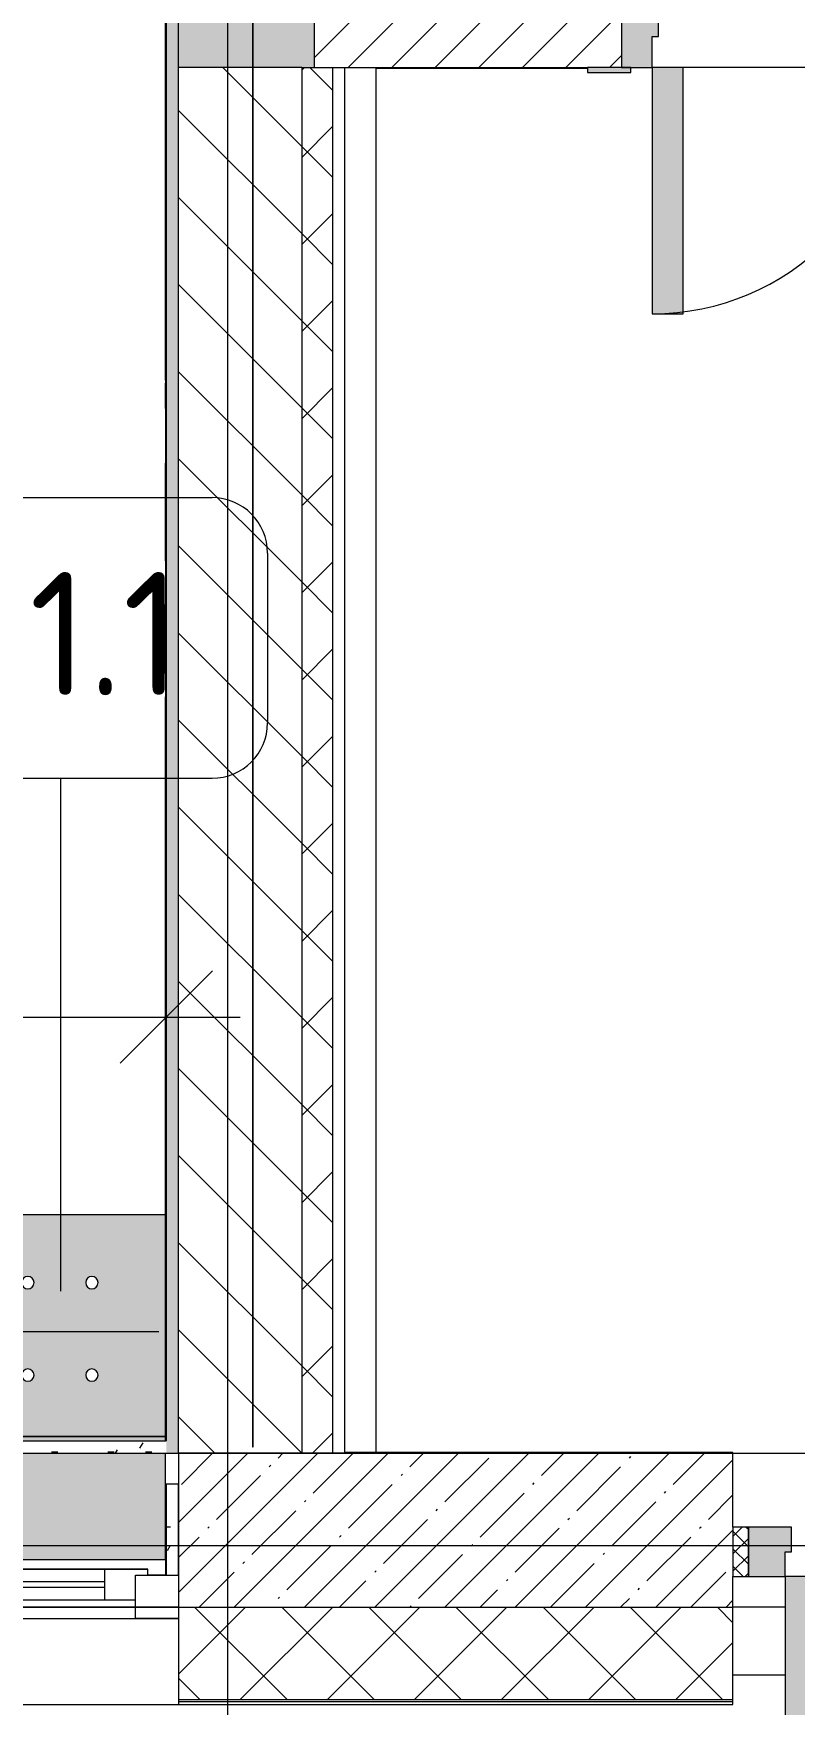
# Model space of a CAD drawing. Header units: millimetres. Extents: x -7229 to 196340, y -8553 to 29000.
# Drawn here: x 157111 to 158346, y -258 to 2455 of the extents above; entities that cross this region are included whole.
import ezdxf

# ---------------------------------------------------------------- set-up
doc = ezdxf.new("R2010")
doc.units = ezdxf.units.MM
doc.linetypes.add('200_ШТРИХ__ш1_п0_6_', pattern=[800, 500, -300])
doc.linetypes.add('Осевая', pattern=[15875, 3175, -2381.25, 7937.5, -2381.25])
for name, color, linetype, lineweight in [('A-ANNO-DIMS', 7, 'Continuous', 9), ('A-ANNO-DIMS-100', 7, 'Continuous', 9), ('A-DETL-MBND-1', 7, '200_ШТРИХ__ш1_п0_6_', 9), ('A-GENM-3', 7, 'Continuous', 9), ('A-GLAZ-2', 7, 'Continuous', 9), ('A-WALL-1', 7, 'Continuous', 9), ('A-WALL-4', 7, 'Continuous', 13), ('I-WALL-6', 7, 'Continuous', 9), ('S-COLS-2', 7, 'Continuous', 9), ('Знаки', 7, 'Continuous', 9), ('Марки для знаков', 7, 'Continuous', 9), ('Оси', 7, 'Continuous', 9), ('Оси-2', 7, 'Осевая', 9)]:
    doc.layers.add(name, color=color, linetype=linetype, lineweight=lineweight)
for name, color, linetype, lineweight, true_color in [('A-DOOR-5', 7, 'Continuous', 9, 0xaaaaaa), ('A-DOOR-6', 7, 'Continuous', 9, 0xe2e2e2), ('A-DOOR-FRAM-4', 7, 'Continuous', 9, 0xe2e2e2), ('A-DOOR-FRAM-5', 7, 'Continuous', 9, 0xaaaaaa), ('A-FLOR-3', 7, 'Continuous', 9, 0xaaaaaa), ('I-WALL-8', 9, 'Continuous', 9, 0x808080), ('Знаки-2', 7, 'Continuous', 9, 0xd7cfbf)]:
    doc.layers.add(name, color=color, linetype=linetype, lineweight=lineweight, true_color=true_color)
doc.styles.add('GOST Common_1', font='GOST_Common.ttf', dxfattribs={"height": 200})
doc.styles.add('ISOCPEUR_2', font='isocpeur.ttf', dxfattribs={"width": 0.9, "height": 200})
doc.dimstyles.new('ISO-2_0_0_9К_Средний_округл2_1', dxfattribs={"dimscale": 304.8, "dimtxt": 199.196235, "dimasz": 0.492126, "dimexe": 0.393701, "dimexo": 0, "dimgap": 0, "dimtad": 1, "dimdec": 0, "dimrnd": 10, "dimzin": 0, "dimdsep": 46, "dimtxsty": 'ISOCPEUR_2', "dimblk1": 'OBLIQUE', "dimblk2": 'OBLIQUE', "dimsah": 1, "dimcen": 0.09, "dimdle": 0.393701, "dimazin": 0, "dimtfac": 1, "dimtdec": 4, "dimtix": 1, "dimtmove": 0, "dimatfit": 3, "dimfxl": 1, "dimtvp": 1, "dimtolj": 1, "dimtzin": 0, "dimarcsym": 2})
pattern_1 = [(45, (50216.3, 0), (-70.71068, 70.71068), []), (135, (50216.3, 0), (-70.71068, -70.71068), [])]
pattern_2 = [(45, (50216.3, 0), (-57.024626, 57.024626), []), (45, (50273.33, 0), (-57.024626, 57.024626), [100.806, -20.161, 3.353, -16.808])]
pattern_3 = [(0, (50216.302, 0), (121.92, 30.48), [10.058, -81.382, 10.058, -81.382, -487.68]), (0, (50216.302, 0), (121.92, 30.48), [-182.88, 10.058, -172.822, 10.058, -81.382, -213.36]), (0, (50216.302, 0), (121.92, 30.48), [-457.2, 10.058, -50.902, 10.058, -142.342]), (120, (50262.022, 15.24), (-87.356454, 90.345817), [10.058, -81.382, 10.058, -81.382, -487.68]), (120, (50262.022, 15.24), (-87.356454, 90.345817), [-182.88, 10.058, -172.822, 10.058, -81.382, -213.36]), (120, (50262.022, 15.24), (-87.356454, 90.345817), [-457.2, 10.058, -50.902, 10.058, -142.342]), (240, (50277.262, 76.2), (-34.563546, -120.825817), [10.058, -81.382, 10.058, -81.382, -487.68]), (240, (50277.262, 76.2), (-34.563546, -120.825817), [-182.88, 10.058, -172.822, 10.058, -81.382, -213.36]), (240, (50277.262, 76.2), (-34.563546, -120.825817), [-457.2, 10.058, -50.902, 10.058, -142.342])]

# ---------------------------------------------------------------- blocks, each defined once
blk = doc.blocks.new('110_Дверь_СКБ_2Ст_Наружная - ДН-5_л__ Двухстворчатая 1350 х3800 _h_ в свету с верхним остеклением-21877029-План монтажа зашивок 1 этажа в осях 23_1-33 лист 3')
at = {"layer": 'A-DOOR-5'}
h = blk.add_hatch(dxfattribs=at)
h.set_pattern_fill('FP_163', color=256, style=0, pattern_type=2)
h.set_pattern_definition([(135, (1626.41, 164.685), (-14.14214, -14.14214), []), (225, (1626.41, 164.685), (14.14214, -14.14214), [])])
h.paths.add_polyline_path([(744.5, 50), (719.5, 50), (719.5, -30), (744.5, -30), (744.5, 10)])
at = {"layer": 'A-DOOR-6'}
for points in [[(619.5, 1010), (619.5, 50), (659.5, 50), (659.5, 1010)], [(-620.5, 370), (-620.5, 50), (-580.5, 50), (-580.5, 370)]]:
    blk.add_hatch(color=256, dxfattribs=at).paths.add_polyline_path(points)
h = blk.add_hatch(color=256, dxfattribs=at)
h.paths.add_polyline_path([(-651.1, 50), (-680.5, 50), (-680.5, -30), (-610.5, -30), (-610.5, 10), (-620.5, 10), (-620.5, 50), (-630.5, 50)])
h.paths.add_polyline_path([(659.5, 50), (659.5, 10), (649.5, 10), (649.5, -30), (719.5, -30), (719.5, 50)])
at = {"layer": 'A-DOOR-FRAM-5'}
h = blk.add_hatch(dxfattribs=at)
h.set_pattern_fill('FP_164', color=256, style=0, pattern_type=2)
h.set_pattern_definition([(45, (-496.384, 164.685), (-14.1421, 14.1421), []), (135, (-496.384, 164.685), (-14.1421, -14.1421), [])])
h.paths.add_polyline_path([(-705.5, 50), (-705.5, -30), (-680.5, -30), (-680.5, 50)])
at = {"layer": 'A-DOOR-5'}
for p, q in [((659.5, 1010), (619.5, 1010)), ((619.5, 1010), (619.5, 50)), ((659.5, 50), (659.5, 1010)), ((-620.5, 370), (-620.5, 50)), ((-580.5, 370), (-620.5, 370)), ((-580.5, 50), (-580.5, 370)), ((-620.5, 50), (-580.5, 50)), ((619.5, 50), (659.5, 50))]:
    blk.add_line(p, q, dxfattribs=at)
for centre, radius, start, end in [((659.5, 50), 960, 90, 180), ((-620.5, 50), 320, 0, 90)]:
    blk.add_arc(centre, radius, start, end, dxfattribs=at)
at = {"layer": 'A-DOOR-FRAM-5'}
for p, q in [((-680.5, 50), (-705.5, 50)), ((-705.5, 50), (-705.5, -30)), ((-620.5, 50), (-680.5, 50)), ((-680.5, 50), (-680.5, -30)), ((-680.5, -30), (-680.5, 50)), ((-620.5, 10), (-620.5, 50)), ((659.5, 50), (659.5, 10)), ((719.5, 50), (659.5, 50)), ((719.5, -30), (719.5, 50)), ((744.5, 50), (719.5, 50)), ((719.5, 50), (719.5, -30)), ((744.5, -30), (744.5, 50)), ((-610.5, 10), (-620.5, 10)), ((-610.5, -30), (-610.5, 10)), ((659.5, 10), (649.5, 10)), ((649.5, 10), (649.5, -30)), ((-705.5, -30), (-680.5, -30)), ((-680.5, -30), (-610.5, -30)), ((649.5, -30), (719.5, -30)), ((719.5, -30), (744.5, -30))]:
    blk.add_line(p, q, dxfattribs=at)
blk = doc.blocks.new('120_Окно_СКБ_1Ст - 120_Окно_СКБ_1Ст 900х2500_h_ с форточкой-22876038-План монтажа зашивок 1 этажа в осях 23_1-33 лист 3')
at = {"layer": 'A-GLAZ-2'}
for p, q in [((-450, -127), (-450, -57)), ((-450, -57), (-380, -57)), ((450, -57), (-450, -57)), ((-380, -57), (-380, -127)), ((380, -127), (380, -57)), ((380, -57), (450, -57)), ((450, -57), (450, -127)), ((380, -87), (-380, -87)), ((-380, -87), (-380, -127)), ((-330, -137), (-330, -87)), ((-330, -107), (330, -107)), ((330, -137), (330, -87)), ((380, -127), (380, -87)), ((-380, -127), (-450, -127)), ((-430, -127), (-400, -127)), ((-380, -127), (-400, -127)), ((-400, -127), (-400, -137)), ((330, -117), (-330, -117)), ((450, -127), (380, -127)), ((400, -127), (380, -127)), ((400, -127), (430, -127)), ((400, -137), (400, -127)), ((-400, -137), (400, -137)), ((400, -137), (-400, -137))]:
    blk.add_line(p, q, dxfattribs=at)
blk = doc.blocks.new('Зашивка радиатора_ с перфорацией М1_1 - Зашивка радиатора_ с перфорацией М1_1-V192-План монтажа зашивок 1 этажа в осях 23_1-33 лист 3')
at = {"layer": 'Знаки-2'}
h = blk.add_hatch(color=256, dxfattribs=at)
h.paths.add_polyline_path([(-430, 380), (-430, 207.4), (430, 207.4), (429, 380), (-152.5, 380)])
h.paths.add_polyline_path([(-430, 187.4), (-430, 180), (430, 180), (430, 187.4), (-152.5, 187.4)])
h = blk.add_hatch(color=256, dxfattribs=at)
h.paths.add_polyline_path([(-408.1, 180), (-430, 180), (-430, -179.9), (430, -179.7), (430, 180), (-152.5, 180)])
h.paths.add_polyline_path([(-206.5, 90.4), (-201.2, 88.8), (-197.8, 85.4), (-196.5, 80.4), (-197.8, 75.4), (-201.6, 71.7), (-206.5, 70.4), (-211.5, 71.7), (-215.2, 75.4), (-216.5, 80.4), (-215.2, 85.4), (-211.5, 89), (-209.1, 90)])
h.paths.add_polyline_path([(1, 90.4), (6.3, 88.8), (9.7, 85.4), (11, 80.4), (9.7, 75.4), (5.9, 71.7), (1, 70.4), (-4, 71.7), (-7.7, 75.4), (-9, 80.4), (-7.7, 85.4), (-4, 89), (-1.6, 90)])
h.paths.add_polyline_path([(-102.8, 90.4), (-97.4, 88.8), (-94.1, 85.4), (-92.8, 80.4), (-94.1, 75.4), (-97.8, 71.7), (-102.8, 70.4), (-107.8, 71.7), (-111.4, 75.4), (-112.8, 80.4), (-111.4, 85.4), (-107.8, 89), (-105.3, 90)])
h.paths.add_polyline_path([(104.7, 90.4), (109.7, 89), (113.4, 85.4), (114.7, 80.4), (113.4, 75.4), (109.7, 71.7), (104.7, 70.4), (99.7, 71.7), (96.1, 75.4), (94.7, 80.4), (96.1, 85.4), (99.7, 89), (102.2, 90)])
h.paths.add_polyline_path([(208.5, 90.4), (213.5, 89), (217.2, 85.4), (218.5, 80.4), (217.2, 75.4), (213.4, 71.7), (208.5, 70.4), (203.5, 71.7), (199.8, 75.4), (198.5, 80.4), (199.8, 85.4), (203.5, 89), (205.9, 90)])
h.paths.add_polyline_path([(312.2, 90.4), (317.2, 89), (320.9, 85.4), (322.2, 80.4), (320.9, 75.4), (317, 71.6), (312.2, 70.4), (307.2, 71.7), (303.6, 75.4), (302.2, 80.4), (303.8, 85.7), (307.2, 89), (309.7, 90)])
h.paths.add_polyline_path([(-310.3, 90.4), (-304.9, 88.8), (-301.6, 85.4), (-300.3, 80.4), (-301.6, 75.4), (-305.3, 71.7), (-310.3, 70.4), (-315.3, 71.7), (-318.9, 75.4), (-320.3, 80.4), (-318.6, 85.7), (-315.3, 89), (-312.8, 90)])
h.paths.add_polyline_path([(-102.8, -59.6), (-97.8, -61), (-94.1, -64.6), (-92.8, -69.6), (-94.1, -74.6), (-97.8, -78.3), (-102.8, -79.6), (-107.8, -78.3), (-111.5, -74.3), (-112.8, -69.6), (-111.4, -64.6), (-107.8, -61), (-105.3, -60)])
h.paths.add_polyline_path([(312.2, -59.6), (317.2, -61), (320.9, -64.6), (322.2, -69.6), (320.9, -74.6), (317.2, -78.3), (312.2, -79.6), (307.2, -78.3), (303.3, -74), (302.2, -69.6), (303.6, -64.6), (307.2, -61), (309.7, -60)])
h.paths.add_polyline_path([(208.5, -59.6), (213.5, -61), (217.2, -64.6), (218.5, -69.6), (217.2, -74.6), (213.5, -78.3), (208.5, -79.6), (203.5, -78.3), (199.7, -74.3), (198.5, -69.6), (199.8, -64.6), (203.5, -61), (205.9, -60)])
h.paths.add_polyline_path([(1, -59.6), (6, -61), (9.7, -64.6), (11, -69.6), (9.7, -74.6), (6, -78.3), (1, -79.6), (-4, -78.3), (-7.8, -74.3), (-9, -69.6), (-7.7, -64.6), (-4, -61), (-1.6, -60)])
h.paths.add_polyline_path([(104.7, -59.6), (109.7, -61), (113.4, -64.6), (114.7, -69.6), (113.4, -74.6), (109.7, -78.3), (104.7, -79.6), (99.7, -78.3), (96, -74.3), (94.7, -69.6), (96.1, -64.6), (99.7, -61), (102.2, -60)])
h.paths.add_polyline_path([(-310.3, -59.6), (-305.3, -61), (-301.6, -64.6), (-300.3, -69.6), (-301.6, -74.6), (-305.3, -78.3), (-310.3, -79.6), (-315.3, -78.3), (-318.9, -74.6), (-320.3, -69.6), (-318.6, -64.3), (-315.3, -61), (-312.8, -60)])
h.paths.add_polyline_path([(-206.5, -59.6), (-201.5, -61), (-197.8, -64.6), (-196.5, -69.6), (-197.8, -74.6), (-201.5, -78.3), (-206.5, -79.6), (-211.5, -78.3), (-215.3, -74.3), (-216.5, -69.6), (-215.2, -64.6), (-211.5, -61), (-209.1, -60)])
at = {"layer": 'Знаки'}
for p, q in [((429, 380), (-430, 380)), ((-430, 380), (-430, 207.4)), ((430, 207.4), (430, 257.4)), ((-430, 187.4), (-430, 180)), ((-430, 180), (430, 180)), ((430.2, 180), (-430, 180)), ((-430, 180), (-430, -179.9)), ((430, 180), (430, 187.4)), ((430.2, -179.9), (430.2, 180)), ((-430, -179.9), (430.2, -179.9))]:
    blk.add_line(p, q, dxfattribs=at)
for centre, start, end in [((-310.3, 80.4), 0, 180), ((-206.5, 80.4), 0, 180), ((-102.8, 80.4), 0, 180), ((1, 80.4), 0, 180), ((104.7, 80.4), 0, 180), ((208.5, 80.4), 0, 180), ((312.2, 80.4), 0, 180), ((-310.3, 80.4), 180, 0), ((-206.5, 80.4), 180, 360), ((-102.8, 80.4), 180, 0), ((1, 80.4), 180, 0), ((104.7, 80.4), 180, 360), ((208.5, 80.4), 180, 0), ((312.2, 80.4), 180, 0), ((-310.3, -69.6), 0, 180), ((-310.3, -69.6), 180, 0), ((-206.5, -69.6), 0, 180), ((-206.5, -69.6), 180, 0), ((-102.8, -69.6), 0, 180), ((-102.8, -69.6), 180, 0), ((1, -69.6), 0, 180), ((1, -69.6), 180, 0), ((104.7, -69.6), 0, 180), ((104.7, -69.6), 180, 0), ((208.5, -69.6), 0, 180), ((208.5, -69.6), 180, 0), ((312.2, -69.6), 0, 180), ((312.2, -69.6), 180, 0)]:
    blk.add_arc(centre, 10, start, end, dxfattribs=at)
blk = doc.blocks.new('Зашивка_ торцевая панель - Зашивка_ торцевая панель Т2-V199-План монтажа зашивок 1 этажа в осях 23_1-33 лист 3')
at = {"layer": 'Знаки-2'}
blk.add_hatch(color=256, dxfattribs=at).paths.add_polyline_path([(-407, -160), (-406, -160), (-407, -117.6)])
blk = doc.blocks.new('Рисунок_горы - Рисунок_горы-31934381-План монтажа зашивок 1 этажа в осях 23_1-33 лист 3')
at = {"layer": 'A-GENM-3'}
for p, q in [((107109, 2349.5), (107109, 2318.8)), ((107109, 1892.3), (107109, 1912.9)), ((107109, 1600.7), (107109, 1631.9)), ((107109, 1293.1), (107109, 1296.4)), ((107109, 950.1), (107109, 1139.3)), ((107109, 1139.3), (107109, 950.1)), ((107109, 1122.4), (107109, 1119.9)), ((107109, 1119.9), (107109, 756.7)), ((107109, 988.4), (107109, 946.8)), ((107109, 928), (107109, 950.1)), ((107109, 950.1), (107109, 928)), ((107109, 800), (107109, 928)), ((107109, 928), (107109, 800))]:
    blk.add_line(p, q, dxfattribs=at)
for points in [[(107109, 2525.4), (107109, 2507.2), (107109, 2429.8), (107109, 2406.1)], [(107109, 2405.3), (107109, 2304), (107109, 2038.3), (107109, 1883.2)], [(107109, 2043.8), (107109, 2144.3), (107109, 2381.5), (107109, 2405.3)], [(107109, 2320.5), (107109, 2323.6), (107109, 2328.7), (107109, 2337.1)], [(107109, 1964.2), (107109, 1942.5), (107109, 1888.8), (107109, 1862.5)], [(107109, 1892), (107109, 1892.1), (107109, 1892.2), (107109, 1892.3)], [(107109, 1846.5), (107109, 1852.9), (107109, 1864.9), (107109, 1884.9)], [(107109, 1599.1), (107109, 1599.6), (107109, 1600.2), (107109, 1600.7)], [(107109, 1378.1), (107109, 1344.4), (107109, 1311.3), (107109, 1280.5)], [(107109, 1297.2), (107109, 1296.9), (107109, 1296.3), (107109, 1295.5)], [(107109, 1290.9), (107109, 1291.3), (107109, 1292), (107109, 1293.1)], [(107109, 1204.3), (107109, 1240.1), (107109, 1272.7), (107109, 1284.6)], [(107109, 1154.4), (107109, 1145), (107109, 1115.5), (107109, 1089.8)], [(107109, 1139.3), (107109, 1139.8), (107109, 1141), (107109, 1141.9)], [(107109, 948.1), (107109, 964), (107109, 1119.7), (107109, 1135.6)], [(107109, 1123.1), (107109, 1124.3), (107109, 1125.7), (107109, 1127.2)], [(107109, 1117.2), (107109, 1117.7), (107109, 1119.3), (107109, 1122.4)], [(107109, 800), (107109, 789.3), (107109, 658.8), (107109, 644.1)], [(107109, 792), (107109, 795.1), (107109, 797.8), (107109, 800)], [(107109, 170), (107109, 231.8), (107109, 577.9), (107109, 644.1)]]:
    blk.add_open_spline(points, degree=3, dxfattribs=at)
for points, knots in [([(107109, 2444.2), (107109, 2444.2), (107109, 2463.7), (107109, 2510.3), (107109, 2522.5)], [0.7142857, 0.7142857, 0.7142857, 0.7142857, 0.7142857, 0.9587899, 0.9587899, 0.9587899, 0.9587899]), ([(107109, 2510.3), (107109, 2510.3), (107109, 2483), (107109, 2428.7), (107109, 2405.3)], [0.798561151, 0.798561151, 0.798561151, 0.798561151, 0.798561161, 0.805755396, 0.805755396, 0.805755396, 0.805755396]), ([(107109, 2337.1), (107109, 2337.1), (107109, 2349.8), (107109, 2431.6), (107109, 2444.2)], [0.5714286, 0.5714286, 0.5714286, 0.5714286, 0.5714286, 0.7142857, 0.7142857, 0.7142857, 0.7142857]), ([(107109, 2406.1), (107109, 2406.1), (107109, 2382.9), (107109, 2358.8), (107109, 2349.5)], [0.1428571, 0.1428571, 0.1428571, 0.1428571, 0.1428572, 0.2857143, 0.2857143, 0.2857143, 0.2857143]), ([(107109, 2405.3), (107109, 2405.3), (107109, 2381.5), (107109, 2144.3), (107109, 2043.8)], [0.805755396, 0.805755396, 0.805755396, 0.805755396, 0.805755406, 0.811968093, 0.811968093, 0.811968093, 0.811968093]), ([(107109, 1912.9), (107109, 1912.9), (107109, 1929.2), (107109, 1947.2), (107109, 1957.2)], [0.75, 0.75, 0.75, 0.75, 0.75, 0.9031603, 0.9031603, 0.9031603, 0.9031603]), ([(107109, 1884.9), (107109, 1884.9), (107109, 1886.1), (107109, 1887), (107109, 1887.6)], [0.5, 0.5, 0.5, 0.5, 0.50000001, 0.51734184, 0.51734184, 0.51734184, 0.51734184]), ([(107109, 1883.2), (107109, 1883.2), (107109, 1772), (107109, 1712.3), (107109, 1580.9)], [0.05882353, 0.05882353, 0.05882353, 0.05882353, 0.05882354, 0.11764706, 0.11764706, 0.11764706, 0.11764706]), ([(107109, 1862.5), (107109, 1862.5), (107109, 1860.3), (107109, 1858.7), (107109, 1857.3)], [0.125, 0.125, 0.125, 0.125, 0.12500001, 0.14766196, 0.14766196, 0.14766196, 0.14766196]), ([(107109, 1684.9), (107109, 1684.9), (107109, 1697.8), (107109, 1708.8), (107109, 1716.3)], [0.76119403, 0.76119403, 0.76119403, 0.76119403, 0.76119404, 0.767120793, 0.767120793, 0.767120793, 0.767120793]), ([(107109, 1640.8), (107109, 1640.8), (107109, 1660.5), (107109, 1675.7), (107109, 1684.9)], [0.74626866, 0.74626866, 0.74626866, 0.74626866, 0.74626867, 0.76119403, 0.76119403, 0.76119403, 0.76119403]), ([(107109, 1631.9), (107109, 1631.9), (107109, 1634.7), (107109, 1638.3), (107109, 1640.8)], [0.73134328, 0.73134328, 0.73134328, 0.73134328, 0.73134329, 0.74626866, 0.74626866, 0.74626866, 0.74626866]), ([(107109, 1580.9), (107109, 1580.9), (107109, 1528.6), (107109, 1484.2), (107109, 1440.4)], [0.11764706, 0.11764706, 0.11764706, 0.11764706, 0.11764707, 0.17647059, 0.17647059, 0.17647059, 0.17647059]), ([(107109, 1440.4), (107109, 1440.4), (107109, 1388), (107109, 1350.4), (107109, 1277.3)], [0.17647059, 0.17647059, 0.17647059, 0.17647059, 0.1764706, 0.23529412, 0.23529412, 0.23529412, 0.23529412]), ([(107109, 1280.5), (107109, 1280.5), (107109, 1311.3), (107109, 1344.4), (107109, 1378.1)], [0.52941176, 0.52941176, 0.52941176, 0.52941176, 0.52941177, 0.55016053, 0.55016053, 0.55016053, 0.55016053]), ([(107109, 1296.4), (107109, 1296.4), (107109, 1296.8), (107109, 1297.1), (107109, 1297.3)], [0.6567164179, 0.6567164179, 0.6567164179, 0.6567164179, 0.6567164279, 0.6576225058, 0.6576225058, 0.6576225058, 0.6576225058]), ([(107109, 1284.6), (107109, 1284.6), (107109, 1287.6), (107109, 1288.8), (107109, 1289.5)], [0.626865672, 0.626865672, 0.626865672, 0.626865672, 0.626865682, 0.633113816, 0.633113816, 0.633113816, 0.633113816]), ([(107109, 1141.9), (107109, 1141.9), (107109, 1191.5), (107109, 1233.3), (107109, 1280.5)], [0.47058824, 0.47058824, 0.47058824, 0.47058824, 0.47058825, 0.52941176, 0.52941176, 0.52941176, 0.52941176]), ([(107109, 1280.5), (107109, 1280.5), (107109, 1233.3), (107109, 1191.5), (107109, 1141.9)], [0.856115108, 0.856115108, 0.856115108, 0.856115108, 0.856115118, 0.863309353, 0.863309353, 0.863309353, 0.863309353]), ([(107109, 1277.3), (107109, 1277.3), (107109, 1224.5), (107109, 1174), (107109, 1122.4)], [0.23529412, 0.23529412, 0.23529412, 0.23529412, 0.23529413, 0.29411765, 0.29411765, 0.29411765, 0.29411765]), ([(107109, 1136.5), (107109, 1136.5), (107109, 1146.1), (107109, 1152.1), (107109, 1155.1)], [0.4, 0.4, 0.4, 0.4, 0.40000001, 0.43745424, 0.43745424, 0.43745424, 0.43745424]), ([(107109, 1127.2), (107109, 1127.2), (107109, 1133.6), (107109, 1136.4), (107109, 1141.9)], [0.41176471, 0.41176471, 0.41176471, 0.41176471, 0.41176472, 0.47058824, 0.47058824, 0.47058824, 0.47058824]), ([(107109, 1141.9), (107109, 1141.9), (107109, 1136.4), (107109, 1133.6), (107109, 1127.2)], [0.52238806, 0.52238806, 0.52238806, 0.52238806, 0.52238807, 0.53731343, 0.53731343, 0.53731343, 0.53731343]), ([(107109, 1141.9), (107109, 1141.9), (107109, 1141), (107109, 1139.7), (107109, 1139.3)], [0.863309353, 0.863309353, 0.863309353, 0.863309353, 0.863309363, 0.870503597, 0.870503597, 0.870503597, 0.870503597]), ([(107109, 1127.2), (107109, 1127.2), (107109, 1124.5), (107109, 1122.2), (107109, 1121)], [0.53731343, 0.53731343, 0.53731343, 0.53731343, 0.53731344, 0.55066489, 0.55066489, 0.55066489, 0.55066489]), ([(107109, 1122.4), (107109, 1122.4), (107109, 1120.2), (107109, 1118.7), (107109, 1117.9)], [0.29411765, 0.29411765, 0.29411765, 0.29411765, 0.29411766, 0.30769911, 0.30769911, 0.30769911, 0.30769911]), ([(107109, 1120.6), (107109, 1120.6), (107109, 1119.7), (107109, 1118.1), (107109, 1117.3)], [0.552238806, 0.552238806, 0.552238806, 0.552238806, 0.552238816, 0.558701546, 0.558701546, 0.558701546, 0.558701546]), ([(107109, 1089.8), (107109, 1089.8), (107109, 1070), (107109, 1037.5), (107109, 988.4)], [0.6, 0.6, 0.6, 0.6, 0.6, 1, 1, 1, 1]), ([(107109, 644.1), (107109, 644.1), (107109, 658.8), (107109, 789.3), (107109, 800)], [0.44776119, 0.44776119, 0.44776119, 0.44776119, 0.4477612, 0.46268657, 0.46268657, 0.46268657, 0.46268657]), ([(107109, 800), (107109, 800), (107109, 797.8), (107109, 795.1), (107109, 792)], [0.8920863309, 0.8920863309, 0.8920863309, 0.8920863309, 0.8920863409, 0.8929568714, 0.8929568714, 0.8929568714, 0.8929568714]), ([(107109, 644.1), (107109, 644.1), (107109, 577.9), (107109, 231.8), (107109, 170)], [0.05555556, 0.05555556, 0.05555556, 0.05555556, 0.05555557, 0.10826783, 0.10826783, 0.10826783, 0.10826783])]:
    blk.add_open_spline(points, degree=3, knots=knots, dxfattribs=at)
blk = doc.blocks.new('110_Дверь_СКБ_2Ст - Д-2а_п_ Из коридора на лестницу-32239107-План монтажа зашивок 1 этажа в осях 23_1-33 лист 3')
at = {"layer": 'A-DOOR-6'}
for points in [[(-637.5, 940), (-637.5, 40), (-587.5, 40), (-587.5, 940)], [(662.5, 440), (612.5, 440), (612.5, 40), (662.5, 40)]]:
    blk.add_hatch(color=256, dxfattribs=at).paths.add_polyline_path(points)
h = blk.add_hatch(color=256, dxfattribs=at)
h.paths.add_polyline_path([(712.5, 40), (662.5, 40), (662.5, -10), (652.5, -10), (652.5, -40), (712.5, -40)])
h.paths.add_polyline_path([(-687.5, 40), (-687.5, -40), (-627.5, -40), (-627.5, -10), (-637.5, -10), (-637.5, 40)])
at = {"layer": 'A-DOOR-FRAM-4'}
for points in [[(-695.5, 48), (-742.5, 48), (-742.5, 40), (-672.5, 40), (-672.5, 48), (-687.5, 48)], [(720.5, 48), (697.5, 48), (697.5, 40), (767.5, 40), (767.5, 48)], [(-742.5, -40), (-742.5, -48), (-672.5, -48), (-672.5, -40), (-687.5, -40)], [(767.5, -40), (697.5, -40), (697.5, -48), (767.5, -48)]]:
    blk.add_hatch(color=256, dxfattribs=at).paths.add_polyline_path(points)
at = {"layer": 'A-DOOR-5'}
for p, q in [((-637.5, 940), (-637.5, 40)), ((-587.5, 940), (-637.5, 940)), ((-587.5, 40), (-587.5, 940)), ((662.5, 440), (612.5, 440)), ((612.5, 440), (612.5, 40)), ((662.5, 40), (662.5, 440)), ((-637.5, 40), (-587.5, 40)), ((612.5, 40), (662.5, 40))]:
    blk.add_line(p, q, dxfattribs=at)
for centre, radius, start, end in [((-637.5, 40), 900, 0, 90), ((662.5, 40), 400, 90, 180)]:
    blk.add_arc(centre, radius, start, end, dxfattribs=at)
at = {"layer": 'A-DOOR-FRAM-5'}
for p, q in [((-672.5, 48), (-742.5, 48)), ((-742.5, 48), (-742.5, 40)), ((-742.5, 40), (-672.5, 40)), ((-637.5, 40), (-687.5, 40)), ((-687.5, 40), (-687.5, -40)), ((-672.5, 40), (-672.5, 48)), ((-637.5, -10), (-637.5, 40)), ((662.5, 40), (662.5, -10)), ((712.5, 40), (662.5, 40)), ((767.5, 48), (697.5, 48)), ((697.5, 48), (697.5, 40)), ((697.5, 40), (767.5, 40)), ((712.5, -40), (712.5, 40)), ((767.5, 40), (767.5, 48)), ((-627.5, -10), (-637.5, -10)), ((-627.5, -40), (-627.5, -10)), ((662.5, -10), (652.5, -10)), ((652.5, -10), (652.5, -40)), ((-672.5, -40), (-742.5, -40)), ((-742.5, -40), (-742.5, -48)), ((-742.5, -48), (-672.5, -48)), ((-672.5, -39), (-687.5, -39)), ((-687.5, -39), (-687.5, -40)), ((-687.5, -40), (-627.5, -40)), ((-687.5, -40), (-672.5, -40)), ((-672.5, -40), (-672.5, -39)), ((-672.5, -48), (-672.5, -40)), ((652.5, -40), (712.5, -40)), ((712.5, -39), (697.5, -39)), ((697.5, -39), (697.5, -40)), ((697.5, -40), (712.5, -40)), ((767.5, -40), (697.5, -40)), ((697.5, -40), (697.5, -48)), ((697.5, -48), (767.5, -48)), ((712.5, -40), (712.5, -39)), ((767.5, -48), (767.5, -40))]:
    blk.add_line(p, q, dxfattribs=at)
blk = doc.blocks.new('Марка_Знаки - В прямоуг_Наименование краткое-30718135-План монтажа зашивок 1 этажа в осях 23_1-33 лист 3')
at = {"layer": 'Марки для знаков'}
for p, q in [((-2.455, 2.278), (2.455, 2.278)), ((-3.355, 1.378), (-3.355, -1.384)), ((3.355, 1.378), (3.355, -1.378)), ((-2.461, -2.278), (2.455, -2.278))]:
    blk.add_line(p, q, dxfattribs=at)
for centre, radius, start, end in [((-2.455, 1.378), 0.9, 90, 180), ((2.455, 1.378), 0.9, 0, 90), ((-2.461, -1.384), 0.893, 180, 270), ((2.455, -1.378), 0.9, 270, 0)]:
    blk.add_arc(centre, radius, start, end, dxfattribs=at)
blk = doc.blocks.new('DIMBLOCK40-План монтажа зашивок 1 этажа в осях 23_1-33 лист 3')
at = {"layer": 'A-ANNO-DIMS-100'}
for p, q in [((156465.3, 537.4), (156465.3, 978.2)), ((157326.3, 964.2), (157326.3, 738.2)), ((157326.3, 858.2), (157326.3, 964.2)), ((156465.3, 858.2), (157446.3, 858.2)), ((156465.3, 858.2), (156465.3, 537.4))]:
    blk.add_line(p, q, dxfattribs=at)
at = {"layer": 'A-ANNO-DIMS-100', "lineweight": 20}
for p, q in [((156465.3, 858.2), (156540.3, 933.2)), ((157326.3, 858.2), (157401.3, 933.2)), ((156465.3, 858.2), (156390.3, 783.2)), ((157326.3, 858.2), (157251.3, 783.2))]:
    blk.add_line(p, q, dxfattribs=at)
at = {"layer": 'A-ANNO-DIMS-100', "color": 0, "insert": (156706.2, 1119.5), "char_height": 200, "width": 455.087, "attachment_point": 1, "line_spacing_factor": 1.149209, "style": 'ISOCPEUR_2'}
blk.add_mtext('860', dxfattribs=at)
blk = doc.blocks.new('_Oblique')
at = {"color": 0, "linetype": 'ByBlock', "lineweight": -2}
blk.add_line((-0.5, -0.5), (0.5, 0.5), dxfattribs=at)

msp = doc.modelspace()

# ---------------------------------------------------------------- hatches: boundary and pattern name
at = {"layer": 'A-WALL-1'}
h = msp.add_hatch(dxfattribs=at)
h.set_pattern_fill('FP_144', color=256, style=0, pattern_type=2)
h.set_pattern_definition(pattern_1)
h.paths.add_polyline_path([(139426.3, -250), (141246.3, -250), (141246.3, -100), (139426.3, -100)])
h.paths.add_polyline_path([(173999.6, -250), (175296.3, -250), (175296.3, -100), (173746.3, -100), (173746.3, -250), (173946.3, -250)])
h.paths.add_polyline_path([(171340.5, -250), (171446.3, -250), (171446.3, -100), (170446.3, -100), (170446.3, -250), (170675.7, -250)])
h.paths.add_polyline_path([(166196.3, -250), (167246.3, -250), (167246.3, -100), (166196.3, -100), (166196.3, -210)])
h.paths.add_polyline_path([(169346.2, -250), (169546.3, -250), (169546.3, -100), (168146.3, -100), (168146.3, -250), (168681.4, -250)])
h.paths.add_polyline_path([(163695.6, -250), (163896.3, -250), (163896.3, -100), (162746.3, -100), (162746.3, -250), (163363.2, -250)])
h.paths.add_polyline_path([(161036.4, -250), (161846.3, -250), (161846.3, -100), (160946.3, -100), (160946.3, -250)])
h.paths.add_polyline_path([(160039.3, -250), (160046.3, -250), (160046.3, -100), (159696.3, -100), (159696.3, -250), (159706.9, -250)])
h.paths.add_polyline_path([(158246.3, -250), (158246.3, -100), (157346.3, -100), (157346.3, -250), (157566.3, -250)])
h.paths.add_polyline_path([(156050.6, -250), (156446.3, -250), (156446.3, -100), (155396.3, -100), (155396.3, -250)])
h.paths.add_polyline_path([(153096.3, -250), (153096.3, -100), (151046.3, -100), (151046.3, -250), (153059.1, -250)])
h.paths.add_polyline_path([(150146.3, -250), (150146.3, -100), (149246.3, -100), (149246.3, -250), (150067.6, -250)])
h.paths.add_polyline_path([(148346.3, -250), (148346.3, -100), (147296.3, -100), (147296.3, -250), (148073.2, -250)])
h.paths.add_polyline_path([(144996.3, -250), (144996.3, -100), (143846.3, -100), (143846.3, -250), (144749.3, -250)])
h.paths.add_polyline_path([(142755, -250), (142946.3, -250), (142946.3, -100), (142146.3, -100), (142146.3, -250), (142422.6, -250)])
at = {"layer": 'I-WALL-6'}
h = msp.add_hatch(dxfattribs=at)
h.set_pattern_fill('FP_141', color=256, style=0, pattern_type=2)
h.set_pattern_definition(pattern_2)
h.paths.add_polyline_path([(157346.3, 2400), (157566.3, 2400), (157566.3, 10600), (157346.3, 10600), (157346.3, 2655.6)])
h = msp.add_hatch(dxfattribs=at)
h.set_pattern_fill('FP_142', color=256, style=0, pattern_type=2)
h.set_pattern_definition([(45, (50216.3, 0), (-35.35534, 35.35534), [])])
h.paths.add_polyline_path([(159865.3, 2400), (159886.3, 2400), (159886.3, 2480), (159465.3, 2479), (159465.3, 2400), (159786.3, 2400)])
h.paths.add_polyline_path([(157580.1, 2400), (158065.3, 2400), (158065.3, 2480), (157566.3, 2480), (157566.3, 2400)])
h = msp.add_hatch(dxfattribs=at)
h.set_pattern_fill('FP_143', color=256, style=0, pattern_type=2)
h.set_pattern_definition([(135, (50216.3, 0), (-70.71068, -70.71068), [])])
h.paths.add_polyline_path([(157380.1, 150), (157546.3, 150), (157546.3, 2400), (157346.3, 2400), (157346.3, 150)])
h = msp.add_hatch(dxfattribs=at)
h.set_pattern_fill('FP_144', color=256, style=0, pattern_type=2)
h.set_pattern_definition(pattern_1)
h.paths.add_polyline_path([(157596.3, 150), (157596.3, 2400), (157546.3, 2400), (157546.3, 150)])
at = {"layer": 'I-WALL-8'}
h = msp.add_hatch(dxfattribs=at)
h.set_pattern_fill('FP_184', color=256, style=0, pattern_type=2)
h.set_pattern_definition(pattern_3)
h.paths.add_polyline_path([(157346.3, 150), (157346.3, 10380), (157326.3, 10380), (157326.3, 150)])
h = msp.add_hatch(dxfattribs=at)
h.set_pattern_fill('FP_184', color=256, style=0, pattern_type=2)
h.set_pattern_definition(pattern_3)
h.paths.add_polyline_path([(157325.3, 150), (157326.3, 150), (157325.3, 170), (156246.3, 170), (156246.3, 150), (157047.8, 150)])
h = msp.add_hatch(dxfattribs=at)
h.set_pattern_fill('FP_184', color=256, style=0, pattern_type=2)
h.set_pattern_definition(pattern_3)
h.paths.add_polyline_path([(157346.3, -48), (157346.3, 100), (157326.3, 100), (157326.3, -48)])
at = {"layer": 'S-COLS-2'}
h = msp.add_hatch(dxfattribs=at)
h.set_pattern_fill('FP_141', color=256, style=0, pattern_type=2)
h.set_pattern_definition(pattern_2)
h.paths.add_polyline_path([(158246.3, -100), (158246.3, 150), (157346.3, 150), (157346.3, -100), (158147.1, -100)])

# ---------------------------------------------------------------- linework, layer by layer
at = {"layer": 'A-DETL-MBND-1'}
msp.add_line((158331.3, -210), (158246.3, -210), dxfattribs=at)
at = {"layer": 'A-FLOR-3'}
for p, q in [((159365.3, 2400), (158165.3, 2400)), ((158246.3, 150), (159696.3, 150))]:
    msp.add_line(p, q, dxfattribs=at)
at = {"layer": 'A-WALL-1'}
for p, q in [((156446.3, -100), (158246.3, -100)), ((157346.3, -100), (157346.3, -258)), ((158246.3, -258), (158246.3, -100)), ((142146.3, -258), (158246.3, -258))]:
    msp.add_line(p, q, dxfattribs=at)
at = {"layer": 'A-WALL-4'}
for p, q in [((157566.3, 10380), (157566.3, 2400)), ((157546.3, 2400), (157346.3, 2400)), ((157596.3, 2400), (157596.3, 150)), ((157667.3, 2400), (158010.3, 2400)), ((157326.3, 171), (157326.3, 1000.8)), ((157616.3, 151), (157616.3, 150)), ((157616.3, 150), (158246.3, 150)), ((157346.3, -250), (158246.3, -250)), ((157346.3, -253), (158246.3, -253))]:
    msp.add_line(p, q, dxfattribs=at)
at = {"layer": 'I-WALL-6'}
for p, q in [((157346.3, 150), (157346.3, 10400)), ((157326.3, 10380), (157326.3, 170)), ((157466.3, 10390), (157466.3, 160.5)), ((157467.3, 160.5), (157467.3, 10390)), ((157325.3, 2568.2), (157325.3, 2312.8)), ((157326.3, 2439.2), (157325.3, 2439.2)), ((157326.3, 2438.5), (157325.3, 2438.5)), ((157325.3, 2437.7), (157326.3, 2437.7)), ((157546.3, 2400), (157546.3, 150)), ((157546.3, 2400), (157667.3, 2400)), ((157616.3, 151), (157616.3, 2400)), ((157666.3, 2400), (157666.3, 151)), ((157667.3, 151), (157667.3, 2399)), ((157667.3, 2399), (158010.3, 2399)), ((157326.3, 2312.8), (157325.3, 2312.8)), ((157325.3, 2312.8), (157325.3, 2098.3)), ((157325.3, 2312.8), (157326.3, 2312.8)), ((157326.3, 2204.3), (157325.3, 2204.3)), ((157326.3, 2167), (157325.3, 2167)), ((157325.3, 2165.7), (157326.3, 2165.7)), ((157325.3, 2098.3), (157326.3, 2098.3)), ((157326.3, 2097.8), (157325.3, 2097.8)), ((157325.3, 2097.8), (157325.3, 1691.1)), ((157325.3, 2094.4), (157326.3, 2094.4)), ((157326.3, 2044.2), (157325.3, 2044.2)), ((157325.3, 1959.2), (157326.3, 1959.2)), ((157325.3, 1958.4), (157326.3, 1958.4)), ((157325.3, 1934.4), (157326.3, 1934.4)), ((157326.3, 1757.7), (157325.3, 1757.7)), ((157326.3, 1752.2), (157325.3, 1752.2)), ((157325.3, 1752.1), (157326.3, 1752.1)), ((157325.3, 1691.1), (157326.3, 1691.1)), ((157326.3, 1689.4), (157325.3, 1689.4)), ((157325.3, 1689.4), (157325.3, 171)), ((157325.3, 1647.8), (157326.3, 1647.8)), ((157326.3, 1525.9), (157325.3, 1525.9)), ((157325.3, 1503), (157326.3, 1503)), ((157325.3, 1501), (157326.3, 1501)), ((157325.3, 1416), (157326.3, 1416)), ((157326.3, 1236.3), (157325.3, 1236.3)), ((157325.3, 1167.4), (157326.3, 1167.4)), ((157326.3, 1165.4), (157325.3, 1165.4)), ((157326.3, 1063.8), (157325.3, 1063.8)), ((157325.3, 1061.7), (157326.3, 1061.7)), ((157325.3, 1058.8), (157326.3, 1058.8)), ((157326.3, 1000.8), (157325.3, 1000.8)), ((157325.3, 999.6), (157326.3, 999.6)), ((156246.3, 170), (157326.3, 170)), ((157325.3, 171), (157326.3, 171)), ((156226.3, 150), (157346.3, 150)), ((157346.3, 150), (157546.3, 150)), ((157466.3, 160.5), (157467.3, 160.5)), ((157546.3, 150), (157616.3, 150)), ((157666.3, 151), (157616.3, 151)), ((158246.3, 151), (157667.3, 151)), ((158246.3, 150), (158246.3, 151)), ((158246.3, 150), (159766.3, 150)), ((157346.3, 100), (157325.3, 100)), ((157325.3, 100), (157325.3, -48)), ((157326.3, 100), (157326.3, -48)), ((157346.3, -48), (157346.3, 100)), ((157325.3, -48), (157346.3, -48)), ((157346.3, -100), (156446.3, -100)), ((158331.3, -100), (158246.3, -100))]:
    msp.add_line(p, q, dxfattribs=at)
for points, knots in [([(157325.3, 2438.5), (157325.3, 2438.6), (157325.3, 2440.1), (157325.3, 2436.6), (157325.3, 2409.2), (157325.3, 2368.8), (157325.3, 2329.8), (157325.3, 2319.1), (157325.3, 2312.8)], [-2.0072799, -2.0072799, -2.0072799, -2.0072799, -2.0039584, -1.9323773, -1.8376503, -1.718064, -1.6016202, -1.482747, -1.482747, -1.482747, -1.482747]), ([(157325.3, 2312.8), (157325.3, 2318.6), (157325.3, 2329.4), (157325.3, 2367.6), (157325.3, 2408), (157325.3, 2435.3), (157325.3, 2438.8), (157325.3, 2437.7)], [-0.5739219, -0.5739219, -0.5739219, -0.5739219, -0.4618702, -0.3454264, -0.2258401, -0.1311132, -0.0608681, -0.0608681, -0.0608681, -0.0608681]), ([(157325.3, 2167), (157325.3, 2169.7), (157325.3, 2175.4), (157325.3, 2183.6), (157325.3, 2190), (157325.3, 2198), (157325.3, 2202.9), (157325.3, 2205.5), (157325.3, 2198.8), (157325.3, 2177.8), (157325.3, 2136.8), (157325.3, 2111.1), (157325.3, 2095.9), (157325.3, 2095.9), (157325.3, 2093.8), (157325.3, 2095.2), (157325.3, 2097.3), (157325.3, 2098.3)], [-1.314053, -1.314053, -1.314053, -1.314053, -1.257396, -1.183774, -1.104802, -1.027747, -0.955254, -0.896935, -0.833013, -0.751105, -0.652602, -0.534539, -0.451116, -0.365944, -0.289006, -0.185438, -0.126255, -0.126255, -0.126255, -0.126255]), ([(157325.3, 2097.8), (157325.3, 2096.7), (157325.3, 2094.6), (157325.3, 2093.1), (157325.3, 2095.2), (157325.3, 2095.2), (157325.3, 2110.5), (157325.3, 2136.1), (157325.3, 2177.1), (157325.3, 2198.1), (157325.3, 2204.8), (157325.3, 2202.2), (157325.3, 2197.3), (157325.3, 2189.4), (157325.3, 2182.9), (157325.3, 2174.6), (157325.3, 2168.7), (157325.3, 2165.7)], [-1.446851, -1.446851, -1.446851, -1.446851, -1.384661, -1.281093, -1.204155, -1.118982, -1.03556, -0.917496, -0.818994, -0.737085, -0.673164, -0.614845, -0.542352, -0.465296, -0.386325, -0.312703, -0.251923, -0.251923, -0.251923, -0.251923]), ([(157325.3, 1959.2), (157325.3, 1967.3), (157325.3, 1972.3), (157325.3, 1978.1), (157325.3, 1987.3), (157325.3, 1996.1), (157325.3, 2006.4), (157325.3, 2015.2), (157325.3, 2023.5), (157325.3, 2030), (157325.3, 2037.9), (157325.3, 2042.9), (157325.3, 2045.4), (157325.3, 2038.7), (157325.3, 2017.8), (157325.3, 1976.7), (157325.3, 1951.1), (157325.3, 1935.8), (157325.3, 1935.8), (157325.3, 1933.8), (157325.3, 1935.4), (157325.3, 1939.5), (157325.3, 1946.1), (157325.3, 1958.4)], [-1.570099, -1.570099, -1.570099, -1.570099, -1.541159, -1.501754, -1.446541, -1.382724, -1.319119, -1.257396, -1.183774, -1.104802, -1.027747, -0.955254, -0.896935, -0.833013, -0.751105, -0.652602, -0.534539, -0.451116, -0.365944, -0.289006, -0.185438, -0.086085, 0, 0, 0, 0]), ([(157325.3, 1957.5), (157325.3, 1945.3), (157325.3, 1938.7), (157325.3, 1934.6), (157325.3, 1932.9), (157325.3, 1935), (157325.3, 1935), (157325.3, 1950.2), (157325.3, 1975.8), (157325.3, 2016.9), (157325.3, 2037.9), (157325.3, 2044.6), (157325.3, 2042), (157325.3, 2037), (157325.3, 2029.1), (157325.3, 2022.7), (157325.3, 2014.3), (157325.3, 2005.5), (157325.3, 1995.3), (157325.3, 1986.4), (157325.3, 1977.2), (157325.3, 1971.5), (157325.3, 1966.4), (157325.3, 1958.4)], [-1.570099, -1.570099, -1.570099, -1.570099, -1.484014, -1.384661, -1.281093, -1.204155, -1.118982, -1.03556, -0.917496, -0.818994, -0.737085, -0.673164, -0.614845, -0.542352, -0.465296, -0.386325, -0.312703, -0.250979, -0.187375, -0.123558, -0.068344, -0.028939, 0, 0, 0, 0]), ([(157325.3, 1752.2), (157325.3, 1754.1), (157325.3, 1756.7), (157325.3, 1758.3), (157325.3, 1756.3), (157325.3, 1756.3), (157325.3, 1741), (157325.3, 1715.4), (157325.3, 1674.3), (157325.3, 1653.3), (157325.3, 1646.6), (157325.3, 1649.2), (157325.3, 1654.2), (157325.3, 1662.1), (157325.3, 1668.6), (157325.3, 1676.9), (157325.3, 1684.4), (157325.3, 1689.3), (157325.3, 1691.1)], [-1.470924, -1.470924, -1.470924, -1.470924, -1.384661, -1.281093, -1.204155, -1.118982, -1.03556, -0.917496, -0.818994, -0.737085, -0.673164, -0.614845, -0.542352, -0.465296, -0.386325, -0.312703, -0.250979, -0.216945, -0.216945, -0.216945, -0.216945]), ([(157325.3, 1647.4), (157325.3, 1647.4), (157325.3, 1647.7), (157325.3, 1652.9), (157325.3, 1673.9), (157325.3, 1715), (157325.3, 1740.6), (157325.3, 1755.8), (157325.3, 1755.8), (157325.3, 1757.2), (157325.3, 1757.3), (157325.3, 1757.3)], [-0.9094845, -0.9094845, -0.9094845, -0.9094845, -0.8969349, -0.8330133, -0.7511047, -0.6526024, -0.5345389, -0.4511164, -0.3659437, -0.2890059, -0.2762441, -0.2762441, -0.2762441, -0.2762441]), ([(157325.3, 1757.3), (157325.3, 1757.3), (157325.3, 1756.2), (157325.3, 1753.9), (157325.3, 1752.1)], [-0.2759159, -0.2759159, -0.2759159, -0.2759159, -0.1854375, -0.1047414, -0.1047414, -0.1047414, -0.1047414]), ([(157325.3, 1689.4), (157325.3, 1688.1), (157325.3, 1683.6), (157325.3, 1676.5), (157325.3, 1668.1), (157325.3, 1661.7), (157325.3, 1653.7), (157325.3, 1649.1), (157325.3, 1647.4), (157325.3, 1647.4)], [-1.3448374, -1.3448374, -1.3448374, -1.3448374, -1.3191194, -1.2573959, -1.1837741, -1.1048025, -1.0277466, -0.9552539, -0.9096552, -0.9096552, -0.9096552, -0.9096552]), ([(157325.3, 1503), (157325.3, 1495), (157325.3, 1489.9), (157325.3, 1484.1), (157325.3, 1474.9), (157325.3, 1466.1), (157325.3, 1455.8), (157325.3, 1447.1), (157325.3, 1438.7), (157325.3, 1432.2), (157325.3, 1424.3), (157325.3, 1419.3), (157325.3, 1416.8), (157325.3, 1423.5), (157325.3, 1444.5), (157325.3, 1485.5), (157325.3, 1511.1), (157325.3, 1526.4), (157325.3, 1526.4), (157325.3, 1528.4), (157325.3, 1526.8), (157325.3, 1522.7), (157325.3, 1516.1), (157325.3, 1503.8)], [-1.570099, -1.570099, -1.570099, -1.570099, -1.541159, -1.501754, -1.446541, -1.382724, -1.319119, -1.257396, -1.183774, -1.104802, -1.027747, -0.955254, -0.896935, -0.833013, -0.751105, -0.652602, -0.534539, -0.451116, -0.365944, -0.289006, -0.185438, -0.086085, 0, 0, 0, 0]), ([(157325.3, 1501.9), (157325.3, 1514.1), (157325.3, 1520.7), (157325.3, 1524.8), (157325.3, 1526.5), (157325.3, 1524.4), (157325.3, 1524.4), (157325.3, 1509.2), (157325.3, 1483.5), (157325.3, 1442.5), (157325.3, 1421.5), (157325.3, 1414.8), (157325.3, 1417.4), (157325.3, 1422.3), (157325.3, 1430.2), (157325.3, 1436.7), (157325.3, 1445.1), (157325.3, 1453.8), (157325.3, 1464.1), (157325.3, 1473), (157325.3, 1482.1), (157325.3, 1487.9), (157325.3, 1493), (157325.3, 1501)], [-1.570099, -1.570099, -1.570099, -1.570099, -1.484014, -1.384661, -1.281093, -1.204155, -1.118982, -1.03556, -0.917496, -0.818994, -0.737085, -0.673164, -0.614845, -0.542352, -0.465296, -0.386325, -0.312703, -0.250979, -0.187375, -0.123558, -0.068344, -0.028939, 0, 0, 0, 0]), ([(157325.3, 1063.8), (157325.3, 1112.6), (157325.3, 1167.1), (157325.3, 1202.7), (157325.3, 1219.5), (157325.3, 1236.3), (157325.3, 1236.3), (157325.3, 1236.3), (157325.3, 1193.4), (157325.3, 1167.4)], [-1.186443, -1.186443, -1.186443, -1.186443, -0.947492, -0.780382, -0.678185, -0.583884, -0.43854, -0.215745, 0, 0, 0, 0]), ([(157325.3, 1165.4), (157325.3, 1191.3), (157325.3, 1234.2), (157325.3, 1234.2), (157325.3, 1234.2), (157325.3, 1217.4), (157325.3, 1200.6), (157325.3, 1165), (157325.3, 1110.5), (157325.3, 1061.7)], [-1.186443, -1.186443, -1.186443, -1.186443, -0.970698, -0.747904, -0.602559, -0.508259, -0.406061, -0.238952, 0, 0, 0, 0]), ([(157325.3, 1167.4), (157325.3, 1141.1), (157325.3, 1104), (157325.3, 1068.1), (157325.3, 1053.7), (157325.3, 1063.8)], [-0.3529929, -0.3529929, -0.3529929, -0.3529929, -0.2400144, -0.1126558, 0, 0, 0, 0]), ([(157325.3, 1061.7), (157325.3, 1051.6), (157325.3, 1066), (157325.3, 1102), (157325.3, 1139), (157325.3, 1165.4)], [-0.3529929, -0.3529929, -0.3529929, -0.3529929, -0.2403371, -0.1129785, 0, 0, 0, 0])]:
    msp.add_open_spline(points, degree=3, knots=knots, dxfattribs=at)
for points in [[(157325.3, 1000.8), (157325.3, 864.6), (157325.3, 710.1), (157325.3, 537.4)], [(157325.3, 536.5), (157325.3, 678.8), (157325.3, 833.2), (157325.3, 999.6)]]:
    msp.add_open_spline(points, degree=3, dxfattribs=at)
at = {"layer": 'S-COLS-2'}
for p, q in [((157546.3, 150), (157346.3, 150)), ((157346.3, 150), (157346.3, -100)), ((157616.3, 150), (157546.3, 150)), ((158246.3, 150), (157616.3, 150)), ((158246.3, 30), (158246.3, 150)), ((158246.3, -100), (158246.3, -50)), ((157346.3, -100), (158246.3, -100))]:
    msp.add_line(p, q, dxfattribs=at)
at = {"layer": 'Марки для знаков'}
for p, q in [((157155.3, 413.3), (157155.3, 1246)), ((157314.3, 347.4), (156614.1, 347.4))]:
    msp.add_line(p, q, dxfattribs=at)
at = {"layer": 'Оси'}
msp.add_line((157426.3, -1906.3), (157426.3, 593.7), dxfattribs=at)
at = {"layer": 'Оси-2'}
for p, q in [((157426.3, 593.7), (157426.3, 19528.3)), ((134883.9, 0), (172976.3, 0))]:
    msp.add_line(p, q, dxfattribs=at)

# ---------------------------------------------------------------- block references
at = {"layer": 'A-DOOR-5', "rotation": 180}
for name, p in [('110_Дверь_СКБ_2Ст - Д-2а_п_ Из коридора на лестницу-32239107-План монтажа зашивок 1 этажа в осях 23_1-33 лист 3', (158777.8, 2440)), ('110_Дверь_СКБ_2Ст_Наружная - ДН-5_л__ Двухстворчатая 1350 х3800 _h_ в свету с верхним остеклением-21877029-План монтажа зашивок 1 этажа в осях 23_1-33 лист 3', (158990.8, 0))]:
    msp.add_blockref(name, p, dxfattribs=at)
at = {"layer": 'A-GENM-3'}
msp.add_blockref('Рисунок_горы - Рисунок_горы-31934381-План монтажа зашивок 1 этажа в осях 23_1-33 лист 3', (50216.3, 0), dxfattribs=at)
at = {"layer": 'A-GLAZ-2', "rotation": 180}
msp.add_blockref('120_Окно_СКБ_1Ст - 120_Окно_СКБ_1Ст 900х2500_h_ с форточкой-22876038-План монтажа зашивок 1 этажа в осях 23_1-33 лист 3', (156896.3, -175), dxfattribs=at)
at = {"layer": 'Знаки', "rotation": 180}
msp.add_blockref('Зашивка радиатора_ с перфорацией М1_1 - Зашивка радиатора_ с перфорацией М1_1-V192-План монтажа зашивок 1 этажа в осях 23_1-33 лист 3', (156895.3, 357.4), dxfattribs=at)
at = {"layer": 'Знаки'}
msp.add_blockref('Зашивка_ торцевая панель - Зашивка_ торцевая панель Т2-V199-План монтажа зашивок 1 этажа в осях 23_1-33 лист 3', (157732.3, 337.4), dxfattribs=at)
at = {"layer": 'Марки для знаков', "xscale": 99.99999999999993, "yscale": 99.99999999999993, "zscale": 99.99999999999993}
msp.add_blockref('Марка_Знаки - В прямоуг_Наименование краткое-30718135-План монтажа зашивок 1 этажа в осях 23_1-33 лист 3', (157155.3, 1473.7), dxfattribs=at)

# ---------------------------------------------------------------- texts
at = {"layer": 'Марки для знаков', "insert": (157104, 1580.8), "char_height": 200, "width": 312.658, "attachment_point": 1, "style": 'GOST Common_1'}
msp.add_mtext('1.1', dxfattribs=at)

# ---------------------------------------------------------------- dimensions: what is measured, and where the dimension line sits
at = {"layer": 'A-ANNO-DIMS'}
dim = msp.add_linear_dim(base=(157326.3, 858.2), p1=(156465.3, 537.4), p2=(157326.3, 964.2), dimstyle='ISO-2_0_0_9К_Средний_округл2_1', override={"dimpost": '<>', "dimfxl": 961.009666}, dxfattribs=at)
dim.commit()
dim.dimension.update_dxf_attribs({"geometry": 'DIMBLOCK40-План монтажа зашивок 1 этажа в осях 23_1-33 лист 3', "text_midpoint": (156895.8, 958.2)})

doc.saveas('drawing.dxf')
